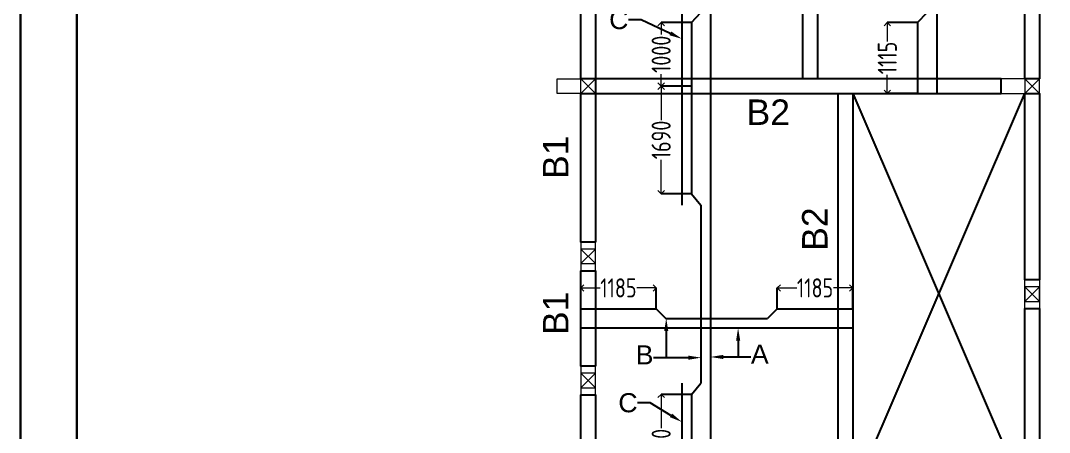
# Model space of a CAD drawing. Header units: inches. Extents: x -605 to 2991212, y -2872845 to 0.
# Drawn here: x 2787228 to 2803374, y -2672784 to -2666316 of the extents above; entities that cross this region are included whole.
import ezdxf
from ezdxf import colors
from ezdxf.entities.mleader import LeaderData, LeaderLine
from ezdxf.enums import TextEntityAlignment as Align
from ezdxf.math import Vec2, Vec3

# ---------------------------------------------------------------- set-up
doc = ezdxf.new("R2010")
doc.units = ezdxf.units.IN
doc.header["$LTSCALE"] = 600
doc.header["$MEASUREMENT"] = 0
for name, color, linetype, lineweight in [('PV_MASONRY', 10, 'Continuous', 0), ('rDIMension', 1, 'Continuous', 18), ('rRCC 2', 40, 'Continuous', 15), ('rREINF 1', 1, 'Continuous', 25), ('rSHEET', 2, 'Continuous', 30)]:
    doc.layers.add(name, color=color, linetype=linetype, lineweight=lineweight)
doc.layers.add('RC BEAM', color=130, linetype='Continuous')
doc.styles.add('DIM', font='geniso.shx', dxfattribs={"width": 0.85})
doc.styles.get("Standard").update_dxf_attribs({"font": 'arial.ttf'})
doc.dimstyles.new('ST-100', dxfattribs={"dimscale": 100, "dimtxt": 2.5, "dimasz": 2, "dimexe": 0.18, "dimexo": 0.0625, "dimgap": 0.2, "dimtad": 0, "dimdec": 0, "dimzin": 0, "dimdsep": 46, "dimtxsty": 'DIM', "dimblk": 'OPEN90', "dimcen": 0.09, "dimclrd": 256, "dimclrt": 7, "dimadec": 0, "dimazin": 0, "dimtfac": 1, "dimtdec": 0, "dimtofl": 0, "dimtmove": 0, "dimatfit": 3, "dimldrblk": 'OPEN90', "dimfxl": 1, "dimtolj": 1, "dimtzin": 0, "dimlwd": -1, "dimarcsym": 0})

# ---------------------------------------------------------------- blocks, each defined once
blk = doc.blocks.new('_Open90')
at = {"color": 0, "linetype": 'ByBlock', "lineweight": -2}
for p, q in [((0, 0), (-1, 0)), ((-0.5, 0.5), (0, 0)), ((0, 0), (-0.5, -0.5))]:
    blk.add_line(p, q, dxfattribs=at)
blk = doc.blocks.new('*D2411')
at = {"layer": 'Defpoints', "color": 0}
for p in [(2797756, -2666346), (2797281, -2667346), (2797756, -2667346)]:
    blk.add_point(p, dxfattribs=at)
at = {"layer": 'rDIMension', "color": 0, "linetype": 'ByBlock', "lineweight": -2}
for p, q in [((2797756, -2666346), (2797281, -2666346)), ((2797756, -2667346), (2797281, -2667346))]:
    blk.add_line(p, q, dxfattribs=at)
at = {"layer": 'rDIMension'}
for p, q in [((2797281, -2666446), (2797281, -2666533)), ((2797281, -2667246), (2797281, -2667160))]:
    blk.add_line(p, q, dxfattribs=at)
at = {"layer": 'rDIMension', "xscale": 100, "yscale": 100, "zscale": 100}
for p, rotation in [((2797281, -2666346), 90), ((2797281, -2667346), 270)]:
    blk.add_blockref('_Open90', p, dxfattribs=dict(at, rotation=rotation))
at = {"layer": 'rDIMension', "color": 7, "insert": (2797281, -2666846), "char_height": 300, "attachment_point": 5, "rotation": 90, "style": 'DIM'}
blk.add_mtext('\\A1;1000', dxfattribs=at)
blk = doc.blocks.new('*D2413')
at = {"layer": 'Defpoints', "color": 0}
for p in [(2801305, -2666346), (2800830, -2667461), (2801305, -2667461)]:
    blk.add_point(p, dxfattribs=at)
at = {"layer": 'rDIMension', "color": 0, "linetype": 'ByBlock', "lineweight": -2}
for p, q in [((2801305, -2666346), (2800830, -2666346)), ((2801305, -2667461), (2800830, -2667461))]:
    blk.add_line(p, q, dxfattribs=at)
at = {"layer": 'rDIMension'}
for p, q in [((2800830, -2666446), (2800830, -2666642)), ((2800830, -2667361), (2800830, -2667166))]:
    blk.add_line(p, q, dxfattribs=at)
at = {"layer": 'rDIMension', "xscale": 100, "yscale": 100, "zscale": 100}
for p, rotation in [((2800830, -2666346), 90), ((2800830, -2667461), 270)]:
    blk.add_blockref('_Open90', p, dxfattribs=dict(at, rotation=rotation))
at = {"layer": 'rDIMension', "color": 7, "insert": (2800830, -2666904), "char_height": 300, "attachment_point": 5, "rotation": 90, "style": 'DIM'}
blk.add_mtext('\\A1;1115', dxfattribs=at)
blk = doc.blocks.new('*D2414')
at = {"layer": 'Defpoints', "color": 0}
for p in [(2796018, -2670514), (2796018, -2670844), (2797203, -2670844)]:
    blk.add_point(p, dxfattribs=at)
at = {"layer": 'rDIMension', "color": 0, "linetype": 'ByBlock', "lineweight": -2}
for p, q in [((2796018, -2670844), (2796018, -2670514)), ((2797203, -2670844), (2797203, -2670514))]:
    blk.add_line(p, q, dxfattribs=at)
at = {"layer": 'rDIMension'}
for p, q in [((2796118, -2670514), (2796323, -2670514)), ((2797103, -2670514), (2796898, -2670514))]:
    blk.add_line(p, q, dxfattribs=at)
at = {"layer": 'rDIMension', "xscale": 100, "yscale": 100, "zscale": 100, "rotation": 180}
blk.add_blockref('_Open90', (2796018, -2670514), dxfattribs=at)
at = {"layer": 'rDIMension', "xscale": 100, "yscale": 100, "zscale": 100}
blk.add_blockref('_Open90', (2797203, -2670514), dxfattribs=at)
at = {"layer": 'rDIMension', "color": 7, "insert": (2796610, -2670514), "char_height": 300, "attachment_point": 5, "style": 'DIM'}
blk.add_mtext('\\A1;1185', dxfattribs=at)
blk = doc.blocks.new('*D2415')
at = {"layer": 'Defpoints', "color": 0}
for p in [(2800288, -2670514), (2799104, -2670844), (2800288, -2670844)]:
    blk.add_point(p, dxfattribs=at)
at = {"layer": 'rDIMension', "color": 0, "linetype": 'ByBlock', "lineweight": -2}
for p, q in [((2799104, -2670844), (2799104, -2670514)), ((2800288, -2670844), (2800288, -2670514))]:
    blk.add_line(p, q, dxfattribs=at)
at = {"layer": 'rDIMension'}
for p, q in [((2799204, -2670514), (2799408, -2670514)), ((2800188, -2670514), (2799984, -2670514))]:
    blk.add_line(p, q, dxfattribs=at)
at = {"layer": 'rDIMension', "xscale": 100, "yscale": 100, "zscale": 100, "rotation": 180}
blk.add_blockref('_Open90', (2799104, -2670514), dxfattribs=at)
at = {"layer": 'rDIMension', "xscale": 100, "yscale": 100, "zscale": 100}
blk.add_blockref('_Open90', (2800288, -2670514), dxfattribs=at)
at = {"layer": 'rDIMension', "color": 7, "insert": (2799696, -2670514), "char_height": 300, "attachment_point": 5, "style": 'DIM'}
blk.add_mtext('\\A1;1185', dxfattribs=at)
blk = doc.blocks.new('*D2416')
at = {"layer": 'Defpoints', "color": 0}
for p in [(2797281, -2667346), (2797756, -2667346), (2797756, -2669036)]:
    blk.add_point(p, dxfattribs=at)
at = {"layer": 'rDIMension', "color": 0, "linetype": 'ByBlock', "lineweight": -2}
for p, q in [((2797756, -2667346), (2797281, -2667346)), ((2797756, -2669036), (2797281, -2669036))]:
    blk.add_line(p, q, dxfattribs=at)
at = {"layer": 'rDIMension'}
for p, q in [((2797281, -2667446), (2797281, -2667878)), ((2797281, -2668936), (2797281, -2668505))]:
    blk.add_line(p, q, dxfattribs=at)
at = {"layer": 'rDIMension', "xscale": 100, "yscale": 100, "zscale": 100}
for p, rotation in [((2797281, -2667346), 90), ((2797281, -2669036), 270)]:
    blk.add_blockref('_Open90', p, dxfattribs=dict(at, rotation=rotation))
at = {"layer": 'rDIMension', "color": 7, "insert": (2797281, -2668191), "char_height": 300, "attachment_point": 5, "rotation": 90, "style": 'DIM'}
blk.add_mtext('\\A1;1690', dxfattribs=at)
blk = doc.blocks.new('*D2417')
at = {"layer": 'Defpoints', "color": 0}
for p in [(2797756, -2672186), (2797281, -2673876), (2797756, -2673876)]:
    blk.add_point(p, dxfattribs=at)
at = {"layer": 'rDIMension', "color": 0, "linetype": 'ByBlock', "lineweight": -2}
for p, q in [((2797756, -2672186), (2797281, -2672186)), ((2797756, -2673876), (2797281, -2673876))]:
    blk.add_line(p, q, dxfattribs=at)
at = {"layer": 'rDIMension'}
for p, q in [((2797281, -2672286), (2797281, -2672718)), ((2797281, -2673776), (2797281, -2673345))]:
    blk.add_line(p, q, dxfattribs=at)
at = {"layer": 'rDIMension', "xscale": 100, "yscale": 100, "zscale": 100}
for p, rotation in [((2797281, -2672186), 90), ((2797281, -2673876), 270)]:
    blk.add_blockref('_Open90', p, dxfattribs=dict(at, rotation=rotation))
at = {"layer": 'rDIMension', "color": 7, "insert": (2797281, -2673031), "char_height": 300, "attachment_point": 5, "rotation": 90, "style": 'DIM'}
blk.add_mtext('\\A1;1690', dxfattribs=at)

msp = doc.modelspace()

# ---------------------------------------------------------------- linework, layer by layer
at = {"layer": 'PV_MASONRY'}
for p, q in [((2796248.1, -2670243.7), (2796018.1, -2670243.7)), ((2796248.1, -2672193.9), (2796018.1, -2672193.9))]:
    msp.add_line(p, q, dxfattribs=at)
at = {"layer": 'RC BEAM', "color": 1}
for points in [[(2798056, -2663592.3), (2798056, -2667346.3)], [(2801605.4, -2663592.3), (2801605.4, -2667461.3)], [(2797606, -2666189), (2797606, -2669214)], [(2797756, -2666346.3), (2797906, -2666189)], [(2801305.4, -2666346.3), (2801455.4, -2666189)], [(2797756, -2666346.3), (2797756, -2667346.3)], [(2801305.4, -2666346.3), (2801305.4, -2667461.3)], [(2797756, -2667346.3), (2797756, -2669036.3)], [(2798056, -2667346.3), (2798056, -2673876.3)], [(2797756, -2669036.3), (2797906, -2669214)], [(2797906, -2669214), (2797906, -2672008.6)], [(2796018.1, -2670843.8), (2797202.6, -2670843.8)], [(2797202.6, -2670843.8), (2797355.1, -2670993.8)], [(2799103.7, -2670843.8), (2798951.2, -2670993.8)], [(2799103.7, -2670843.8), (2800288.2, -2670843.8)], [(2797355.1, -2670993.8), (2798951.2, -2670993.8)], [(2796018.1, -2671143.8), (2800288.2, -2671143.8)], [(2797606, -2672008.6), (2797606, -2675085.4)], [(2797756, -2672186.3), (2797906, -2672008.6)], [(2797756, -2672186.3), (2797756, -2673876.3)]]:
    msp.add_lwpolyline(points, dxfattribs=at)
at = {"layer": 'RC BEAM'}
for points in [[(2796248.1, -2667231.3), (2796018.1, -2667231.3), (2796018.1, -2663707.3), (2796248.1, -2663707.3)], [(2803218.2, -2667231.3), (2802988.2, -2667231.3), (2802988.2, -2663707.3), (2803218.2, -2663707.3)], [(2796248.1, -2667461.3), (2802618.2, -2667461.3), (2802618.2, -2667231.3), (2796248.1, -2667231.3)], [(2796248.1, -2669793.7), (2796018.1, -2669793.7), (2796018.1, -2667461.3), (2796248.1, -2667461.3)], [(2803218.2, -2670386.3), (2802988.2, -2670386.3), (2802988.2, -2667461.3), (2803218.2, -2667461.3)], [(2796248.1, -2671743.9), (2796018.1, -2671743.9), (2796018.1, -2670243.7), (2796248.1, -2670243.7)], [(2803218.2, -2673761.3), (2802988.2, -2673761.3), (2802988.2, -2670836.3), (2803218.2, -2670836.3)], [(2796248.1, -2674507.3), (2796018.1, -2674507.3), (2796018.1, -2672193.9), (2796248.1, -2672193.9)]]:
    msp.add_lwpolyline(points, close=True, dxfattribs=at)
at = {"layer": 'RC BEAM', "color": 4}
for points in [[(2799733.1, -2667231.3), (2799503.1, -2667231.3), (2799503.1, -2663707.3), (2799733.1, -2663707.3)], [(2800288.2, -2673761.3), (2800058.2, -2673761.3), (2800058.2, -2667461.3), (2800288.2, -2667461.3)]]:
    msp.add_lwpolyline(points, close=True, dxfattribs=at)
at = {"layer": 'RC BEAM', "color": 8}
for points in [[(2800288.2, -2667461.3), (2802988.2, -2673761.3)], [(2800288.2, -2673761.3), (2802988.2, -2667461.3)]]:
    msp.add_lwpolyline(points, dxfattribs=at)
at = {"layer": 'rRCC 2', "color": 6}
for p, q in [((2796018.1, -2667231.3), (2796248.1, -2667461.3)), ((2796018.1, -2667461.3), (2796248.1, -2667231.3)), ((2803218.2, -2667231.3), (2802988.2, -2667461.3)), ((2803218.2, -2667461.3), (2802988.2, -2667231.3)), ((2796248.1, -2670133.7), (2796018.1, -2669903.7)), ((2796018.1, -2670133.7), (2796248.1, -2669903.7)), ((2803218.2, -2670726.3), (2802988.2, -2670496.3)), ((2802988.2, -2670726.3), (2803218.2, -2670496.3)), ((2796248.1, -2672083.9), (2796018.1, -2671853.9)), ((2796018.1, -2672083.9), (2796248.1, -2671853.9))]:
    msp.add_line(p, q, dxfattribs=at)
for points in [[(2795648.1, -2667461.3), (2795648.1, -2667231.3), (2796248.1, -2667231.3), (2796248.1, -2667461.3)], [(2796018.1, -2667231.3), (2796248.1, -2667231.3), (2796248.1, -2667461.3), (2796018.1, -2667461.3)], [(2803218.2, -2667461.3), (2803218.2, -2667231.3), (2802618.2, -2667231.3), (2802618.2, -2667461.3)], [(2803218.2, -2667231.3), (2802988.2, -2667231.3), (2802988.2, -2667461.3), (2803218.2, -2667461.3)], [(2796018.1, -2670243.7), (2796248.1, -2670243.7), (2796248.1, -2669793.7), (2796018.1, -2669793.7)], [(2796248.1, -2670133.7), (2796248.1, -2669903.7), (2796018.1, -2669903.7), (2796018.1, -2670133.7)], [(2802988.2, -2670386.3), (2803218.2, -2670386.3), (2803218.2, -2670836.3), (2802988.2, -2670836.3)], [(2803218.2, -2670726.3), (2803218.2, -2670496.3), (2802988.2, -2670496.3), (2802988.2, -2670726.3)], [(2796018.1, -2672193.9), (2796248.1, -2672193.9), (2796248.1, -2671743.9), (2796018.1, -2671743.9)], [(2796248.1, -2672083.9), (2796248.1, -2671853.9), (2796018.1, -2671853.9), (2796018.1, -2672083.9)]]:
    msp.add_lwpolyline(points, close=True, dxfattribs=at)
at = {"layer": 'rSHEET'}
msp.add_lwpolyline([(2852874.4, -2719745.2), (2852874.4, -2626902.4), (2787227.9, -2626902.4), (2787227.9, -2719745.2)], close=True, dxfattribs=at)
msp.add_lwpolyline([(2851991.8, -2718197.8), (2851991.8, -2628449.8, 0.4142136), (2851328.7, -2627786.7), (2788773.7, -2627786.7, 0.4142136), (2788110.5, -2628449.8), (2788110.5, -2718197.8, 0.4142136), (2788773.7, -2718861), (2851328.7, -2718861, 0.4142136)], format="xyb", close=True, dxfattribs=at)

# ---------------------------------------------------------------- texts
at = {"layer": 'rRCC 2'}
msp.add_text('B2', height=400, dxfattribs=at).set_placement((2798961.8, -2667754.9), align=Align.MIDDLE_CENTER)
for s, p in [('B1', (2795625.3, -2668461.7)), ('B2', (2799692.3, -2669591.4)), ('B1', (2795625.3, -2670913.3))]:
    msp.add_text(s, height=400, rotation=90, dxfattribs=at).set_placement(p, align=Align.MIDDLE_CENTER)

# ---------------------------------------------------------------- dimensions: what is measured, and where the dimension line sits
at = {"layer": 'rDIMension', "color": 1, "linetype": 'ByBlock'}
for base, p1, p2, angle, picture, middle in [((2797280.9, -2667346.3), (2797756, -2666346.3), (2797756, -2667346.3), 270, '*D2411', (2797280.9, -2666846.3)), ((2800830.4, -2667461.3), (2801305.4, -2666346.3), (2801305.4, -2667461.3), 270, '*D2413', (2800830.4, -2666903.8)), ((2797280.9, -2667346.3), (2797756, -2669036.3), (2797756, -2667346.3), 90, '*D2416', (2797280.9, -2668191.3)), ((2797280.9, -2673876.3), (2797756, -2672186.3), (2797756, -2673876.3), 90, '*D2417', (2797280.9, -2673031.3))]:
    dim = msp.add_linear_dim(base=base, p1=p1, p2=p2, angle=angle, dimstyle='ST-100', override={"dimtxt": 3, "dimasz": 1, "dimexe": 0, "dimexo": 0, "dimblk": 'Open90', "dimtmove": 1, "dimfxl": 1.25, "dimtfillclr": 256, "dimarcsym": 2}, dxfattribs=at)
    dim.commit()
    dim.dimension.update_dxf_attribs({"geometry": picture, "text_midpoint": middle})
for base, p1, p2, picture, middle in [((2796018.1261, -2670513.5036), (2797202.6365, -2670843.8239), (2796018.1261, -2670843.8239), '*D2414', (2796610.3813, -2670513.5036)), ((2800288.1677, -2670513.5036), (2799103.6573, -2670843.8239), (2800288.1677, -2670843.8239), '*D2415', (2799695.9125, -2670513.5036))]:
    dim = msp.add_linear_dim(base=base, p1=p1, p2=p2, dimstyle='ST-100', override={"dimtxt": 3, "dimasz": 1, "dimexe": 0, "dimexo": 0, "dimblk": 'Open90', "dimtmove": 1, "dimfxl": 1.25, "dimtfillclr": 256, "dimarcsym": 2}, dxfattribs=at)
    dim.commit()
    dim.dimension.update_dxf_attribs({"geometry": picture, "text_midpoint": middle})

# ---------------------------------------------------------------- leaders
at = {"layer": 'rREINF 1', "color": 3, "linetype": 'ByBlock'}
ml = msp.add_multileader_mtext('Standard', dxfattribs=at)
ml.set_content('C', color=3)
ml.set_leader_properties()
ml.build(insert=Vec2(0, 0))
ml.multileader.update_dxf_attribs({"text_top_attachment_type": 0, "text_bottom_attachment_type": 0, "dogleg_length": 200, "arrow_head_size": 200})
ctx = ml.context
ctx.base_point, ctx.char_height, ctx.arrow_head_size, ctx.landing_gap_size, ctx.plane_origin = Vec3(2796501.5, -2666302.9), 300, 200, 0.09, Vec3(2797184.6, -2667030.3)
ctx.text_align_type = 2
notes = []
notes.append((ctx, [(1, (1, 1, 0), (2796966.9, -2666302.9), (-1, 0), 200, [(0, [(2797606, -2666601.9)], 256, [])])]))
ctx.mtext.insert, ctx.mtext.alignment, ctx.mtext.flow_direction = Vec3(2796766.8, -2666150.3), 3, 5
ml = msp.add_multileader_mtext('Standard', dxfattribs=at)
ml.set_content('B', color=3)
ml.set_leader_properties()
ml.build(insert=Vec2(0, 0))
ml.multileader.update_dxf_attribs({"text_top_attachment_type": 0, "text_bottom_attachment_type": 0, "dogleg_length": 200, "arrow_head_size": 200})
ctx = ml.context
ctx.base_point, ctx.char_height, ctx.arrow_head_size, ctx.landing_gap_size, ctx.plane_origin = Vec3(2796933.6, -2671610.2), 300, 200, 0.09, Vec3(2797394.5, -2671017)
ctx.text_align_type = 2
notes.append((ctx, [(0, (1, 1, 0), (2797360.4, -2671610.2), (-1, 0), 200, [(0, [(2797360.4, -2670993.8)], 256, [])])]))
ctx.mtext.insert, ctx.mtext.alignment, ctx.mtext.flow_direction = Vec3(2797160.3, -2671415.8), 3, 5
ml = msp.add_multileader_mtext('Standard', dxfattribs=at)
ml.set_content('A', color=3)
ml.set_leader_properties()
ml.build(insert=Vec2(0, 0))
ml.multileader.update_dxf_attribs({"text_top_attachment_type": 0, "text_bottom_attachment_type": 0, "dogleg_length": 200, "arrow_head_size": 200})
ctx = ml.context
ctx.base_point, ctx.char_height, ctx.arrow_head_size, ctx.landing_gap_size, ctx.plane_origin = Vec3(2798688.8, -2671599), 300, 200, 0.09, Vec3(2798642.2, -2671005.8)
notes.append((ctx, [(0, (1, 1, 0), (2798488.8, -2671599), (1, 0), 200, [(0, [(2798488.8, -2671143.8)], 256, [])])]))
ctx.mtext.insert, ctx.mtext.flow_direction = Vec3(2798688.9, -2671404.6), 5
ml = msp.add_multileader_mtext('Standard', dxfattribs=at)
ml.set_content('', color=3)
ml.set_leader_properties()
ml.build(insert=Vec2(0, 0))
ml.multileader.update_dxf_attribs({"text_top_attachment_type": 0, "text_bottom_attachment_type": 0, "dogleg_length": 200, "arrow_head_size": 200})
ctx = ml.context
ctx.base_point, ctx.char_height, ctx.arrow_head_size, ctx.landing_gap_size, ctx.plane_origin = Vec3(2797160.2, -2671610.2), 300, 200, 0.09, Vec3(2797963.7, -2671610.2)
ctx.text_align_type = 2
notes.append((ctx, [(0, (1, 1, 0), (2797360.4, -2671610.2), (-1, 0), 200, [(0, [(2797906, -2671610.2)], 256, [])])]))
ctx.mtext.insert, ctx.mtext.alignment, ctx.mtext.flow_direction = Vec3(2797160.3, -2671460.2), 3, 5
ml = msp.add_multileader_mtext('Standard', dxfattribs=at)
ml.set_content('', color=3)
ml.set_leader_properties()
ml.build(insert=Vec2(0, 0))
ml.multileader.update_dxf_attribs({"text_top_attachment_type": 0, "text_bottom_attachment_type": 0, "dogleg_length": 200, "arrow_head_size": 200})
ctx = ml.context
ctx.base_point, ctx.char_height, ctx.arrow_head_size, ctx.landing_gap_size, ctx.plane_origin = Vec3(2798688.8, -2671599), 300, 200, 0.09, Vec3(2798072.9, -2671599)
notes.append((ctx, [(0, (1, 1, 0), (2798488.8, -2671599), (1, 0), 200, [(0, [(2798056, -2671599)], 256, [])])]))
ctx.mtext.insert, ctx.mtext.flow_direction = Vec3(2798688.9, -2671449), 5
ml = msp.add_multileader_mtext('Standard', dxfattribs=at)
ml.set_content('C', color=3)
ml.set_leader_properties()
ml.build(insert=Vec2(0, 0))
ml.multileader.update_dxf_attribs({"text_top_attachment_type": 0, "text_bottom_attachment_type": 0, "dogleg_length": 200, "arrow_head_size": 200})
ctx = ml.context
ctx.base_point, ctx.char_height, ctx.arrow_head_size, ctx.landing_gap_size, ctx.plane_origin = Vec3(2796645.4, -2672320.1), 300, 200, 0.09, Vec3(2797184.6, -2673047.5)
ctx.text_align_type = 2
notes.append((ctx, [(1, (1, 1, 0), (2797110.7, -2672320.1), (-1, 0), 200, [(0, [(2797606, -2672619.1)], 256, [])])]))
ctx.mtext.insert, ctx.mtext.alignment, ctx.mtext.flow_direction = Vec3(2796910.7, -2672167.6), 3, 5
for ctx, leaders in notes:
    for number, flags, end, landing, length, lines in leaders:
        leader = LeaderData()
        leader.index, (leader.has_last_leader_line, leader.has_dogleg_vector, leader.attachment_direction) = number, flags
        leader.last_leader_point, leader.dogleg_vector, leader.dogleg_length = Vec3(end), Vec3(landing), length
        for number, points, colour, breaks in lines:
            line = LeaderLine()
            line.index, line.vertices, line.color, line.breaks = number, Vec3.list(points), colors.encode_raw_color(colour), breaks
            leader.lines.append(line)
        ctx.leaders.append(leader)

doc.saveas('drawing.dxf')
